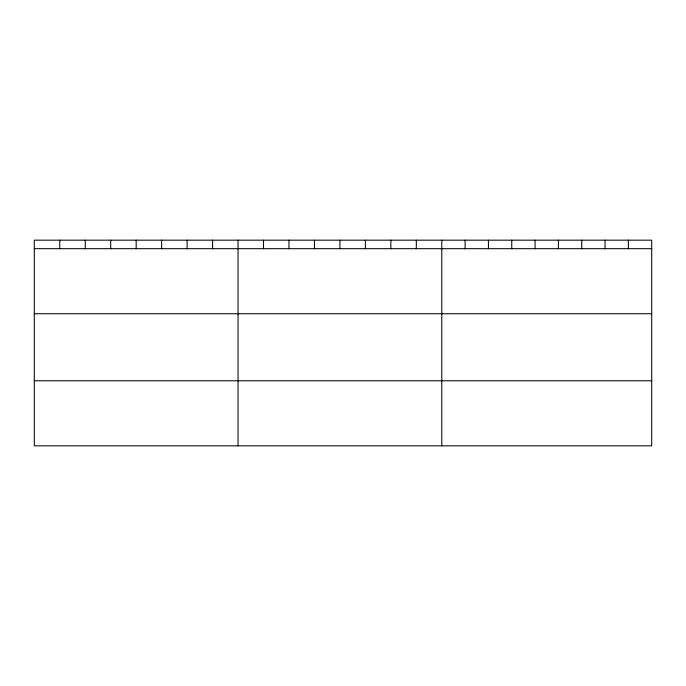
<?xml version="1.0" encoding="UTF-8"?>
<svg xmlns="http://www.w3.org/2000/svg" width="686" height="686" viewBox="0 0 686 686"><rect width="100%" height="100%" fill="white"/><g stroke="black" fill="none" stroke-linecap="round" stroke-linejoin="round"><path stroke-width="1.03" d="M651.7 248.684L651.7 445.831L34.3 445.831L34.3 240.169L651.7 240.169L651.7 248.684L34.3 248.684M34.3 313.742L651.7 313.742M34.3 380.773L651.7 380.773M628.376 240.169L628.376 248.684M605.052 240.169L605.052 248.684M581.728 240.169L581.728 248.684M558.404 240.169L558.404 248.684M535.08 240.169L535.08 248.684M511.756 240.169L511.756 248.684M488.432 240.169L488.432 248.684M465.108 240.169L465.108 248.684M441.784 240.169L441.784 445.831M416.316 240.169L416.316 248.684M390.849 240.169L390.849 248.684M365.381 240.169L365.381 248.684M339.913 240.169L339.913 248.684M314.445 240.169L314.445 248.684M288.978 240.169L288.978 248.684M263.51 240.169L263.51 248.684M238.042 240.169L238.042 445.831M212.574 240.169L212.574 248.684M187.107 240.169L187.107 248.684M161.639 240.169L161.639 248.684M136.171 240.169L136.171 248.684M110.703 240.169L110.703 248.684M85.236 240.169L85.236 248.684M59.768 240.169L59.768 248.684"/></g></svg>
